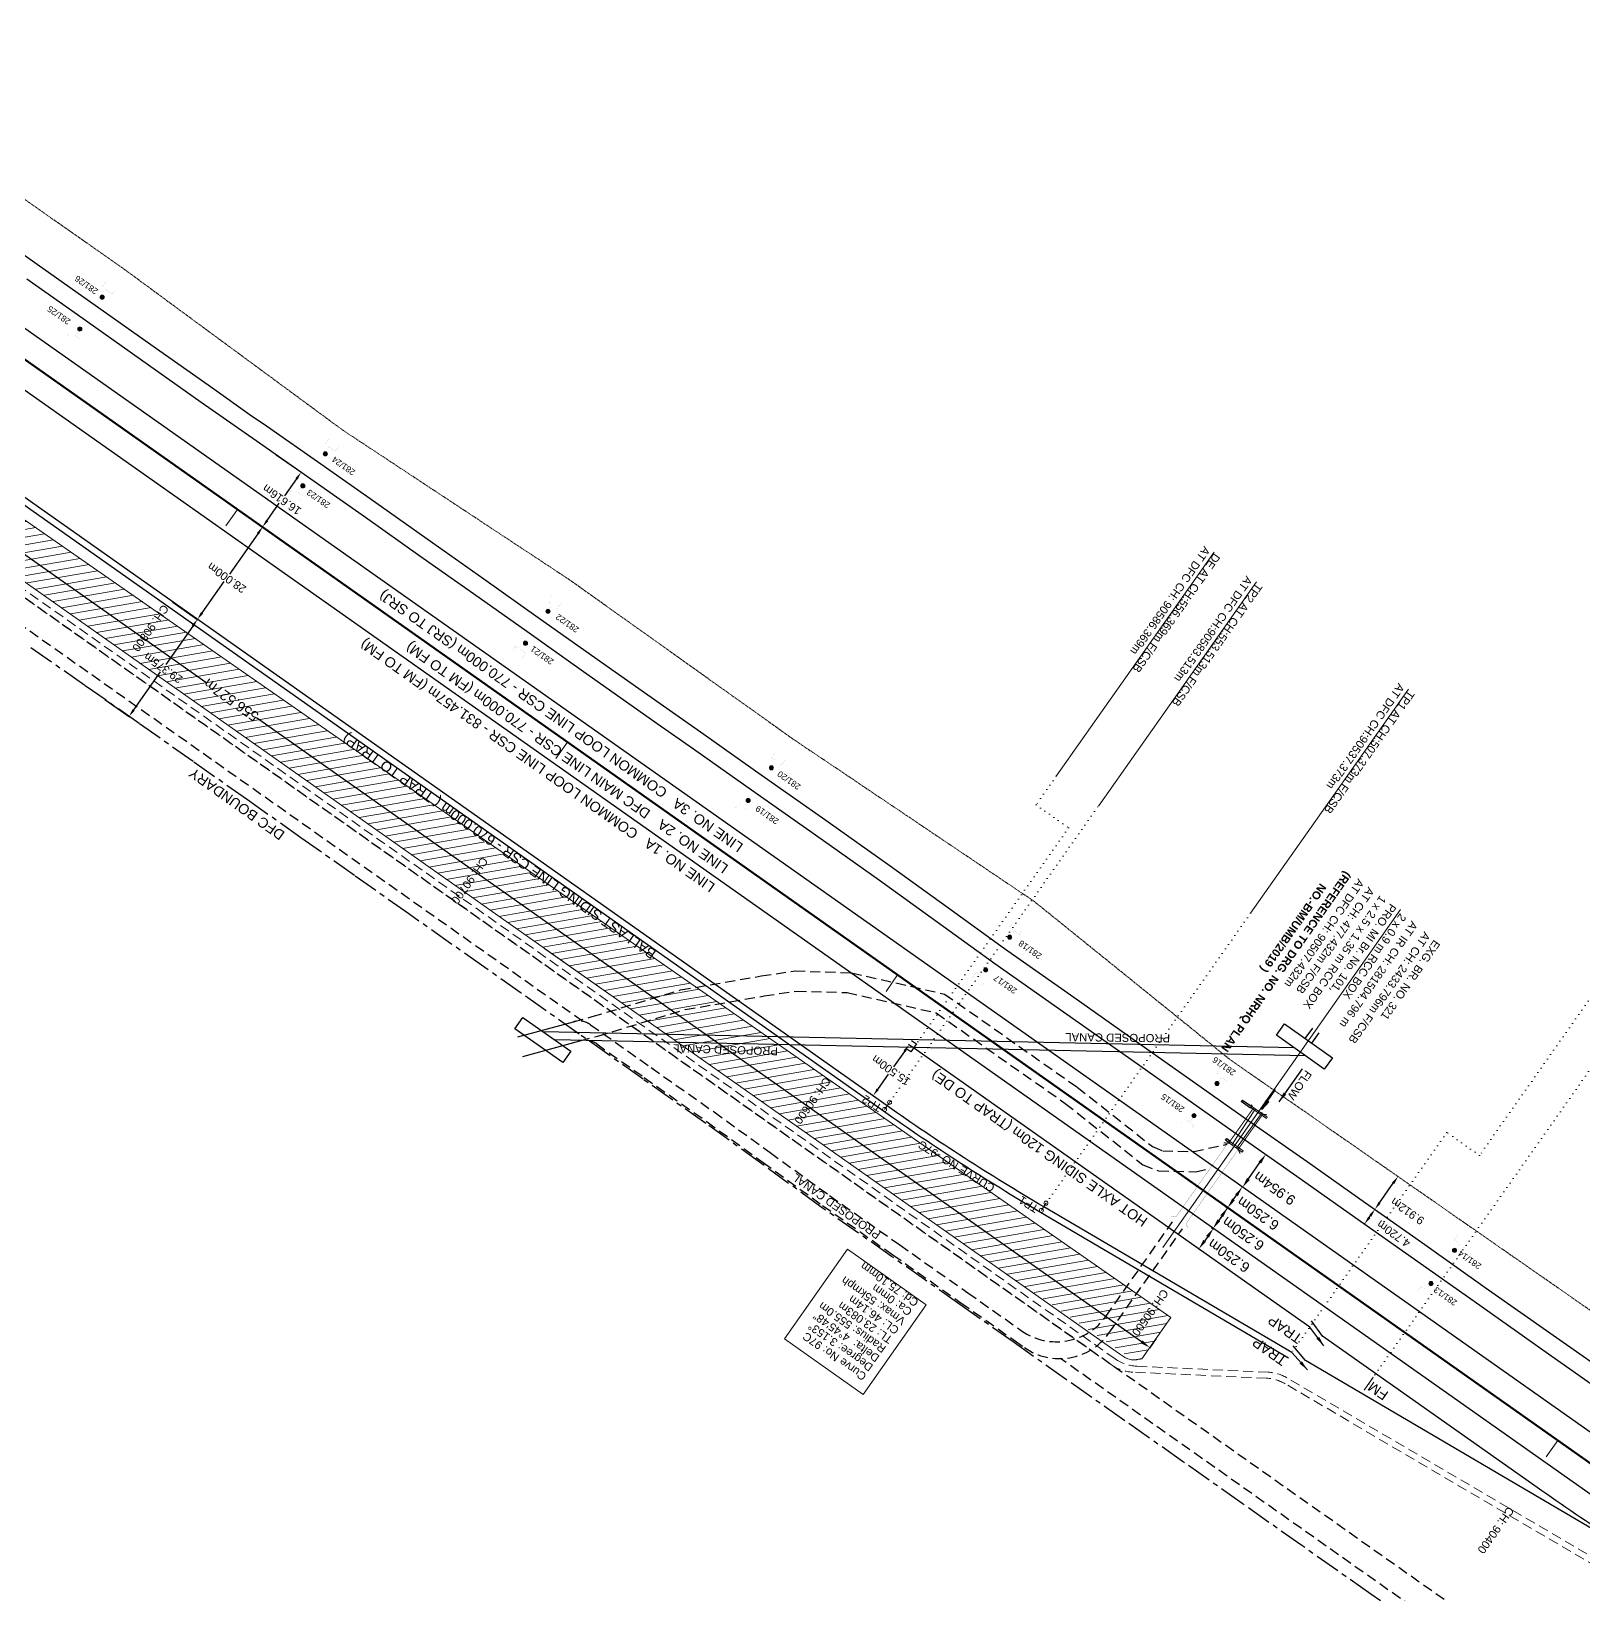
# Model space of a CAD drawing. Header units: metres. Extents: x 658484 to 662957, y 3366848 to 3369569.
# Drawn here: x 659441.3 to 659825.6, y 3368762.2 to 3369149.2 of the extents above; entities that cross this region are included whole.
import ezdxf
from ezdxf.enums import TextEntityAlignment as Align

# ---------------------------------------------------------------- set-up
doc = ezdxf.new("R2010")
doc.units = ezdxf.units.M
doc.header["$MEASUREMENT"] = 0
for name, pattern in [('CENTER', [2, 1.25, -0.25, 0.25, -0.25]), ('DASHED', [0.75, 0.5, -0.25]), ('DOT', [0.25, 0, -0.25])]:
    doc.linetypes.add(name, pattern=pattern)
doc.layers.get('Defpoints').update_dxf_attribs({"color": 5, "lineweight": 0})
for name, color, linetype in [('05 02 2020 (PRO)', 7, 'Continuous'), ('CANAL_BOTTOM', 5, 'Continuous'), ('CANAL_TOP', 5, 'Continuous'), ('details$0$05 02 2020 (PRO)', 7, 'Continuous'), ('details$0$05 02 2020 (PRO)CYAN', 7, 'Continuous'), ('DFCC Boundary', 6, 'CENTER'), ('PLATFORM', 7, 'Continuous'), ('RETAINING_WALL', 7, 'Continuous')]:
    doc.layers.add(name, color=color, linetype=linetype)
for name, color, linetype, lineweight in [('BRIDGE DETAILS PLAN', 7, 'Continuous', 0), ('Cardinal_Leader', 10, 'Continuous', 0), ('CULVERT_PARAPET', 7, 'Continuous', 13), ('EXG GRADES IN PLAN', 7, 'Continuous', 0), ('EXISTING BRIDGE DETAILS', 7, 'Continuous', 0), ('Existing IR Track', 7, 'Continuous', 0), ('Existing Railway Boundary', 36, 'CENTER', 0), ('NEW DFCC MAIN LINE - SHAMBHU - 05.03.2020$0$Proposed Alignment', 7, 'Continuous', 0), ("NEW SHAMBHU CROSSING STN. SRJ's", 10, 'Continuous', 0), ('OHE MAST', 7, 'Continuous', 0), ('OHE MAST TEXT', 7, 'Continuous', 0), ('Proposed Alignment', 7, 'Continuous', 0), ('Proposed Chainage', 10, 'Continuous', 0), ('Proposed Curve_Details', 10, 'Continuous', 0), ('PROPOSED DFCC TRACK', 1, 'Continuous', 0), ('Proposed TPTC Chainages', 10, 'Continuous', 0), ('SFL_SOFFIT_LVL', 7, 'Continuous', 13), ('TOPO_TEXT', 7, 'Continuous', 13)]:
    doc.layers.add(name, color=color, linetype=linetype, lineweight=lineweight)
doc.styles.add('ARIAL', font='arial.ttf')
doc.styles.add('details$0$PDF Arial', font='arial.ttf')
doc.styles.get("Standard").update_dxf_attribs({"font": 'arial.ttf'})
doc.styles.add('Style-Arial', font='arial.ttf')
doc.dimstyles.new('DIM', dxfattribs={"dimtxt": 2.5, "dimasz": 2.5, "dimexe": 0.18, "dimexo": 0.0625, "dimgap": 0.09, "dimtad": 0, "dimtih": 1, "dimtoh": 1, "dimdec": 3, "dimzin": 0, "dimdsep": 46, "dimtxsty": 'Standard', "dimcen": 0.09, "dimadec": 0, "dimazin": 0, "dimtfac": 1, "dimtdec": 3, "dimtofl": 0, "dimtmove": 0, "dimatfit": 3, "dimfxl": 1, "dimtolj": 1, "dimtzin": 0, "dimarcsym": 0})
doc.dimstyles.new('ISO-25', dxfattribs={"dimtxt": 2.5, "dimasz": 2.5, "dimexe": 1.25, "dimexo": 0.625, "dimtad": 1, "dimtxsty": 'Standard', "dimcen": 2.5, "dimadec": 0, "dimazin": 0, "dimtfac": 1, "dimtmove": 0, "dimatfit": 3, "dimfxl": 1, "dimarcsym": 0})
doc.dimstyles.get("Standard").update_dxf_attribs({"dimtxt": 2.5, "dimasz": 2.5, "dimexe": 0.18, "dimexo": 0.0625, "dimgap": 0.09, "dimtad": 0, "dimtih": 1, "dimtoh": 1, "dimdec": 3, "dimzin": 0, "dimdsep": 46, "dimtxsty": 'Standard', "dimcen": 0.09, "dimadec": 0, "dimazin": 0, "dimtfac": 1, "dimtdec": 3, "dimtofl": 0, "dimtmove": 0, "dimatfit": 3, "dimfxl": 1, "dimtolj": 1, "dimtzin": 0, "dimarcsym": 0})

# ---------------------------------------------------------------- blocks, each defined once
blk = doc.blocks.new('OHE MAST')
h = blk.add_hatch(color=256)
edge = h.paths.add_edge_path()
edge.add_arc((0, 0), 0.514, 0, 360)
at = {"const_width": 0.01, "flags": 128}
for points in [[(1.5, 3.5), (1.5, 2), (-1.5, 2), (-1.5, 3.5)], [(0, 2), (0, 0)]]:
    blk.add_lwpolyline(points, dxfattribs=at)
blk.add_circle((0, 0), 0.514)
blk = doc.blocks.new('*D79')
at = {"layer": 'Defpoints', "color": 0, "linetype": 'ByBlock', "ltscale": 0.5, "transparency": 16777216}
for p in [(659773.92, 3368857.55), (659774.08, 3368857.44), (659771.54, 3368853.83)]:
    blk.add_point(p, dxfattribs=at)
at = {"layer": 'Existing Railway Boundary', "color": 0, "linetype": 'ByBlock', "lineweight": -2, "ltscale": 0.5, "transparency": 16777216}
for p, q in [((659774.03, 3368857.48), (659773.78, 3368857.65)), ((659771.49, 3368853.87), (659771.24, 3368854.04)), ((659772.54, 3368855.57), (659772.77, 3368855.91))]:
    blk.add_line(p, q, dxfattribs=at)
at = {"layer": 'Existing Railway Boundary', "color": 0, "linetype": 'ByBlock', "ltscale": 0.5, "transparency": 16777216}
for points in [[(659772.5, 3368856.1), (659773.05, 3368855.72), (659773.92, 3368857.55)], [(659772.26, 3368855.77), (659772.81, 3368855.38), (659771.39, 3368853.94)]]:
    blk.add_solid(points, dxfattribs=at)
at = {"layer": 'Existing Railway Boundary', "color": 0, "linetype": 'ByBlock', "ltscale": 0.5, "transparency": 16777216, "insert": (659778.58, 3368851.5), "char_height": 2, "attachment_point": 5, "rotation": 145}
blk.add_mtext('\\A1;4.720m', dxfattribs=at)
blk = doc.blocks.new('*D80')
at = {"layer": 'Defpoints', "color": 0, "linetype": 'ByBlock', "ltscale": 0.5, "transparency": 16777216}
for p in [(659779.63, 3368865.65), (659779.78, 3368865.55), (659774.08, 3368857.44)]:
    blk.add_point(p, dxfattribs=at)
at = {"layer": 'Existing Railway Boundary', "color": 0, "linetype": 'ByBlock', "lineweight": -2, "ltscale": 0.5, "transparency": 16777216}
for p, q in [((659779.73, 3368865.58), (659779.48, 3368865.76)), ((659775.07, 3368859.18), (659778.48, 3368864.02)), ((659774.03, 3368857.48), (659773.78, 3368857.65))]:
    blk.add_line(p, q, dxfattribs=at)
at = {"layer": 'Existing Railway Boundary', "color": 0, "linetype": 'ByBlock', "ltscale": 0.5, "transparency": 16777216}
for points in [[(659778.2, 3368864.21), (659778.75, 3368863.83), (659779.63, 3368865.65)], [(659774.8, 3368859.37), (659775.35, 3368858.99), (659773.92, 3368857.55)]]:
    blk.add_solid(points, dxfattribs=at)
at = {"layer": 'Existing Railway Boundary', "color": 0, "linetype": 'ByBlock', "ltscale": 0.5, "transparency": 16777216, "insert": (659782.01, 3368857.09), "char_height": 2, "attachment_point": 5, "rotation": 145}
blk.add_mtext('\\A1;9.912m', dxfattribs=at)
blk = doc.blocks.new('*D94')
at = {"layer": 'Defpoints', "color": 0, "transparency": 16777216}
for p in [(659492.3, 3369030.83), (659498.52, 3369026.45), (659476.17, 3369007.94)]:
    blk.add_point(p, dxfattribs=at)
at = {"layer": 'DFCC Boundary', "color": 0, "linetype": 'Continuous', "lineweight": -2, "ltscale": 0.5, "transparency": 16777216}
for p, q in [((659492.35, 3369030.79), (659498.66, 3369026.34)), ((659497.36, 3369024.81), (659490.3, 3369014.79)), ((659483.54, 3369005.2), (659489.02, 3369012.97)), ((659476.22, 3369007.91), (659482.53, 3369003.46))]:
    blk.add_line(p, q, dxfattribs=at)
at = {"layer": 'DFCC Boundary', "color": 0, "transparency": 16777216}
for points in [[(659497.64, 3369024.62), (659497.09, 3369025), (659498.52, 3369026.45)], [(659483.26, 3369005.39), (659483.81, 3369005), (659482.38, 3369003.56)]]:
    blk.add_solid(points, dxfattribs=at)
at = {"layer": 'DFCC Boundary', "color": 0, "transparency": 16777216, "insert": (659489.66, 3369013.88), "char_height": 2, "attachment_point": 5, "rotation": 145}
blk.add_mtext('\\A1;28.000m', dxfattribs=at)
blk = doc.blocks.new('*D109')
at = {"color": 0, "lineweight": -2, "transparency": 16777216}
for p, q in [((659742.61, 3368865.08), (659745.47, 3368869.13)), ((659746.89, 3368871.19), (659747.05, 3368871.07)), ((659741.15, 3368863.05), (659741.32, 3368862.93))]:
    blk.add_line(p, q, dxfattribs=at)
at = {"color": 0, "transparency": 16777216}
for points in [[(659745.81, 3368868.89), (659745.13, 3368869.37), (659746.91, 3368871.17)], [(659742.27, 3368865.32), (659742.95, 3368864.84), (659741.17, 3368863.04)]]:
    blk.add_solid(points, dxfattribs=at)
at = {"layer": 'Defpoints', "color": 0, "transparency": 16777216}
for p in [(659746.84, 3368871.22), (659746.91, 3368871.17), (659741.1, 3368863.09)]:
    blk.add_point(p, dxfattribs=at)
at = {"color": 0, "transparency": 16777216, "insert": (659749.1, 3368862.75), "char_height": 2.5, "attachment_point": 5, "rotation": 144.8187}
blk.add_mtext('\\A1;9.954m', dxfattribs=at)
blk = doc.blocks.new('*D110')
at = {"color": 0, "lineweight": -2, "transparency": 16777216}
for p, q in [((659738.94, 3368860.02), (659739.66, 3368861.04)), ((659741.1, 3368863.09), (659740.95, 3368863.19)), ((659737.46, 3368858.02), (659737.37, 3368858.11))]:
    blk.add_line(p, q, dxfattribs=at)
at = {"color": 0, "transparency": 16777216}
for points in [[(659740, 3368860.8), (659739.32, 3368861.28), (659741.1, 3368863.09)], [(659738.6, 3368860.26), (659739.28, 3368859.78), (659737.5, 3368857.98)]]:
    blk.add_solid(points, dxfattribs=at)
at = {"layer": 'Defpoints', "color": 0, "transparency": 16777216}
for p in [(659741.1, 3368863.09), (659741.15, 3368863.05), (659737.5, 3368857.98)]:
    blk.add_point(p, dxfattribs=at)
at = {"color": 0, "transparency": 16777216, "insert": (659745.01, 3368856.53), "char_height": 2.5, "attachment_point": 5, "rotation": 144.8187}
blk.add_mtext('\\A1;6.250m', dxfattribs=at)
blk = doc.blocks.new('*D111')
at = {"color": 0, "lineweight": -2, "transparency": 16777216}
for p, q in [((659737.05, 3368858.18), (659737.6, 3368857.8)), ((659733.45, 3368853.07), (659733.99, 3368852.69)), ((659736.01, 3368855.86), (659735.29, 3368854.84))]:
    blk.add_line(p, q, dxfattribs=at)
at = {"color": 0, "transparency": 16777216}
for points in [[(659736.35, 3368855.62), (659735.67, 3368856.1), (659737.45, 3368857.9)], [(659734.95, 3368855.08), (659735.63, 3368854.6), (659733.85, 3368852.8)]]:
    blk.add_solid(points, dxfattribs=at)
at = {"layer": 'Defpoints', "color": 0, "transparency": 16777216}
for p in [(659737, 3368858.22), (659733.4, 3368853.11), (659733.85, 3368852.8)]:
    blk.add_point(p, dxfattribs=at)
at = {"color": 0, "transparency": 16777216, "insert": (659741.32, 3368851.51), "char_height": 2.5, "attachment_point": 5, "rotation": 144.8187}
blk.add_mtext('\\A1;6.250m', dxfattribs=at)
blk = doc.blocks.new('*D112')
at = {"color": 0, "lineweight": -2, "transparency": 16777216}
for p, q in [((659733.95, 3368852.83), (659734.1, 3368852.73)), ((659732.51, 3368850.79), (659731.79, 3368849.77)), ((659730.35, 3368847.73), (659730.5, 3368847.62))]:
    blk.add_line(p, q, dxfattribs=at)
at = {"color": 0, "transparency": 16777216}
for points in [[(659732.85, 3368850.55), (659732.17, 3368851.03), (659733.95, 3368852.83)], [(659731.45, 3368850.01), (659732.13, 3368849.53), (659730.35, 3368847.73)]]:
    blk.add_solid(points, dxfattribs=at)
at = {"layer": 'Defpoints', "color": 0, "transparency": 16777216}
for p in [(659733.9, 3368852.87), (659730.3, 3368847.76), (659730.35, 3368847.73)]:
    blk.add_point(p, dxfattribs=at)
at = {"color": 0, "transparency": 16777216, "insert": (659737.79, 3368846.08), "char_height": 2.5, "attachment_point": 5, "rotation": 144.8187}
blk.add_mtext('\\A1;6.250m', dxfattribs=at)
blk = doc.blocks.new('*D128')
at = {"layer": 'Defpoints', "color": 0, "transparency": 16777216}
for p in [(659501.87, 3369044.41), (659508.09, 3369040.03), (659492.3, 3369030.83)]:
    blk.add_point(p, dxfattribs=at)
at = {"layer": 'DFCC Boundary', "color": 0, "linetype": 'Continuous', "lineweight": -2, "ltscale": 0.5, "transparency": 16777216}
for p, q in [((659501.92, 3369044.37), (659508.24, 3369039.92)), ((659506.94, 3369038.39), (659503.94, 3369034.14)), ((659499.67, 3369028.08), (659502.66, 3369032.33)), ((659492.35, 3369030.79), (659498.66, 3369026.34))]:
    blk.add_line(p, q, dxfattribs=at)
at = {"layer": 'DFCC Boundary', "color": 0, "transparency": 16777216}
for points in [[(659507.21, 3369038.2), (659506.66, 3369038.58), (659508.09, 3369040.03)], [(659499.4, 3369028.27), (659499.94, 3369027.89), (659498.52, 3369026.45)]]:
    blk.add_solid(points, dxfattribs=at)
at = {"layer": 'DFCC Boundary', "color": 0, "transparency": 16777216, "insert": (659503.3, 3369033.24), "char_height": 2, "attachment_point": 5, "rotation": 144.8187}
blk.add_mtext('\\A1;16.616m', dxfattribs=at)
blk = doc.blocks.new('*D133')
at = {"layer": 'Defpoints', "color": 0, "transparency": 16777216}
for p in [(659476.24, 3369007.89), (659459.4, 3368983.82), (659465.46, 3368979.55)]:
    blk.add_point(p, dxfattribs=at)
at = {"layer": 'DFCC Boundary', "color": 0, "linetype": 'Continuous', "lineweight": -2, "ltscale": 0.5, "transparency": 16777216}
for p, q in [((659476.29, 3369007.85), (659482.53, 3369003.46)), ((659481.23, 3369001.93), (659474.56, 3368992.47)), ((659466.61, 3368981.19), (659473.28, 3368990.65)), ((659459.45, 3368983.79), (659465.61, 3368979.45))]:
    blk.add_line(p, q, dxfattribs=at)
at = {"layer": 'DFCC Boundary', "color": 0, "transparency": 16777216}
for points in [[(659481.5, 3369001.73), (659480.96, 3369002.12), (659482.38, 3369003.56)], [(659466.34, 3368981.38), (659466.88, 3368980.99), (659465.46, 3368979.55)]]:
    blk.add_solid(points, dxfattribs=at)
at = {"layer": 'DFCC Boundary', "color": 0, "transparency": 16777216, "insert": (659473.92, 3368991.56), "char_height": 2, "attachment_point": 5, "rotation": 144.8187}
blk.add_mtext('\\A1;29.375m', dxfattribs=at)
blk = doc.blocks.new('*D135')
at = {"layer": 'Defpoints', "color": 0, "linetype": 'Continuous', "ltscale": 0.5, "transparency": 16777216}
for p in [(659659.71, 3368897.52), (659649.68, 3368885.63), (659650.78, 3368884.86)]:
    blk.add_point(p, dxfattribs=at)
at = {"layer": 'DFCC Boundary', "color": 0, "linetype": 'Continuous', "lineweight": -2, "ltscale": 0.5, "transparency": 16777216}
for p, q in [((659657.46, 3368896.66), (659654.78, 3368892.87)), ((659659.66, 3368897.56), (659658.46, 3368898.4)), ((659650.83, 3368887.26), (659653.5, 3368891.05)), ((659650.72, 3368884.89), (659649.53, 3368885.73))]:
    blk.add_line(p, q, dxfattribs=at)
at = {"layer": 'DFCC Boundary', "color": 0, "linetype": 'Continuous', "ltscale": 0.5, "transparency": 16777216}
for points in [[(659657.73, 3368896.47), (659657.19, 3368896.85), (659658.61, 3368898.3)], [(659651.1, 3368887.07), (659650.56, 3368887.46), (659649.68, 3368885.63)]]:
    blk.add_solid(points, dxfattribs=at)
at = {"layer": 'DFCC Boundary', "color": 0, "linetype": 'Continuous', "ltscale": 0.5, "transparency": 16777216, "insert": (659654.14, 3368891.96), "char_height": 2, "attachment_point": 5, "rotation": 144.8187}
blk.add_mtext('\\A1;15.500m', dxfattribs=at)
blk = doc.blocks.new('*D189')
at = {"layer": 'Defpoints', "color": 0, "transparency": 16777216}
for p in [(659263.33, 3369143.99), (659263.33, 3369143.99), (659719.84, 3368825.66)]:
    blk.add_point(p, dxfattribs=at)
at = {"layer": 'Proposed Curve_Details', "color": 0, "lineweight": -2, "transparency": 16777216}
for p, q in [((659263.29, 3369143.94), (659263.23, 3369143.84)), ((659265.37, 3369142.55), (659484.49, 3368988.08)), ((659716.16, 3368824.78), (659497.04, 3368979.24)), ((659719.8, 3368825.61), (659718.09, 3368823.19))]:
    blk.add_line(p, q, dxfattribs=at)
at = {"layer": 'Proposed Curve_Details', "color": 0, "transparency": 16777216}
for points in [[(659265.13, 3369142.21), (659265.61, 3369142.89), (659263.33, 3369143.99)], [(659715.92, 3368824.44), (659716.4, 3368825.12), (659718.2, 3368823.34)]]:
    blk.add_solid(points, dxfattribs=at)
at = {"layer": 'Proposed Curve_Details', "color": 0, "transparency": 16777216, "insert": (659490.76, 3368983.66), "char_height": 2.5, "attachment_point": 5, "rotation": 144.8187}
blk.add_mtext('\\A1;556.527m', dxfattribs=at)

msp = doc.modelspace()

# ---------------------------------------------------------------- hatches: boundary and pattern name
at = {"layer": 'PLATFORM', "linetype": 'Continuous', "lineweight": 9}
h = msp.add_hatch(dxfattribs=at)
h.set_pattern_fill('ANSI31', scale=15, angle=180)
h.set_pattern_definition([(9.818733, (-2151.9442, 1464.2556), (-0.3197468843, 1.8475353664), [])])
h.paths.add_polyline_path([(659260.1066, 3369139.415), (659431.6975, 3369018.7526), (659470.8431, 3368990.7951), (659511.2154, 3368962.465), (659542.3562, 3368940.3858), (659598.148, 3368901.1807), (659632.7447, 3368876.7301), (659675.632, 3368846.4975), (659715.3715, 3368819.3297), (659723.4501, 3368830.7836), (659640.354, 3368888.5808), (659608.4199, 3368910.7913), (659551.299, 3368950.5194), (659517.2138, 3368974.0858), (659476.9148, 3369002.3948), (659437.4147, 3369029.7271), (659266.5547, 3369148.562)])

# ---------------------------------------------------------------- linework, layer by layer
at = {"color": 1, "linetype": 'DASHED', "ltscale": 5}
for p, q in [((659577.79, 3368904.0854), (659168.2923, 3369192.9851)), ((660868.0289, 3367993.8251), (659696.1224, 3368820.6022))]:
    msp.add_line(p, q, dxfattribs=at)
msp.add_lwpolyline([(660072.9716, 3368562.0823), (659171.7518, 3369197.8926)], dxfattribs=at)
for points in [[(659575.5144, 3368904.005, -0.22348853), (659579.7067, 3368903.2651), (659594.7601, 3368892.6443), (659610.3181, 3368881.667), (659624.1985, 3368871.6227), (659638.9036, 3368860.9816), (659656.3008, 3368848.757), (659673.1677, 3368836.905), (659686.3711, 3368827.5901), (659686.4655, 3368827.5235, 0.41421356), (659707.3693, 3368831.1331), (659723.8378, 3368854.4759)], [(659577.0593, 3368899.2434, -0.22349368), (659581.2517, 3368898.5035), (659593.0307, 3368890.193), (659608.5739, 3368879.2261), (659622.4398, 3368869.1923), (659637.1617, 3368858.539), (659654.576, 3368846.3024), (659671.4406, 3368834.452), (659684.6417, 3368825.1387), (659687.1874, 3368823.3427, 0.41421356), (659708.0913, 3368826.9523), (659726.2891, 3368852.7465)]]:
    msp.add_lwpolyline(points, format="xyb", dxfattribs=at)
at = {"layer": '05 02 2020 (PRO)', "color": 1, "const_width": 0.3}
msp.add_lwpolyline([(659771.2556, 3368812.7789), (659773.557, 3368816.0436)], dxfattribs=at)
at = {"layer": 'BRIDGE DETAILS PLAN', "color": 7, "linetype": 'Continuous', "lineweight": 0, "flags": 128}
msp.add_lwpolyline([(659780.3103, 3368931.7514), (659740.7354, 3368875.5161)], dxfattribs=at)
at = {"layer": 'BRIDGE DETAILS PLAN', "color": 1, "linetype": 'Continuous', "lineweight": 0, "flags": 128}
msp.add_lwpolyline([(659740.7354, 3368875.5161), (659721.463, 3368848.1302)], dxfattribs=at)
at = {"layer": 'CANAL_BOTTOM', "linetype": 'Continuous'}
for points in [[(659561.6958, 3368900.2539), (659575.5144, 3368904.005)], [(659563.0057, 3368895.4285), (659577.0593, 3368899.2434)]]:
    msp.add_lwpolyline(points, dxfattribs=at)
at = {"layer": 'CANAL_TOP', "color": 3, "linetype": 'DASHED', "ltscale": 5}
for points in [[(659575.5144, 3368904.005), (659580.136, 3368905.2595), (659601.9987, 3368911.8726), (659621.9424, 3368915.3278), (659630.3621, 3368916.6053), (659644.3503, 3368916.106), (659667.398, 3368910.8532), (659700.2463, 3368887.8037), (659718.8696, 3368873.1096), (659721.431, 3368872.0398), (659729.0966, 3368871.8677), (659737.3419, 3368873.6891)], [(659577.0593, 3368899.2434), (659581.5151, 3368900.4529), (659603.1536, 3368906.9982), (659622.7443, 3368910.3922), (659630.6674, 3368911.5944), (659643.2392, 3368911.231), (659665.3297, 3368906.1964), (659697.2594, 3368883.7915), (659716.4881, 3368868.6197), (659720.3751, 3368867.0622), (659729.5868, 3368866.8555), (659733.0824, 3368867.6276)]]:
    msp.add_lwpolyline(points, dxfattribs=at)
at = {"layer": 'Cardinal_Leader', "linetype": 'Continuous', "lineweight": 13}
for p, q in [((659652.5453, 3368882.3104), (659653.7613, 3368884.0483)), ((659691.3619, 3368857.2945), (659692.4908, 3368859.0903))]:
    msp.add_line(p, q, dxfattribs=at)
for centre in [(659653.7613, 3368884.0483), (659652.5453, 3368882.3104), (659691.3619, 3368857.2945), (659692.4908, 3368859.0903)]:
    msp.add_circle(centre, 0.5, dxfattribs=at)
at = {"layer": 'CULVERT_PARAPET', "linetype": 'Continuous'}
for points in [[(659743.306, 3368882.651, 270.37), (659747.085, 3368880.043, 270.359), (659747.281, 3368880.403, 270.38), (659743.502, 3368883.011, 270.38)], [(659737.906, 3368873.954, 270.378), (659741.049, 3368871.719, 270.34), (659741.309, 3368872.037, 270.379), (659738.1658, 3368874.2721, 270.379)]]:
    msp.add_polyline3d(points, close=True, dxfattribs=at)
at = {"layer": 'details$0$05 02 2020 (PRO)CYAN', "color": 190}
msp.add_lwpolyline([(659747.6919, 3368884.1472), (659745.9291, 3368882.3064), (659747.0312, 3368884.6129)], close=True, dxfattribs=at)
msp.add_lwpolyline([(659747.381, 3368884.3663), (659749.3146, 3368887.1921)], dxfattribs=at)
at = {"layer": 'details$0$05 02 2020 (PRO)CYAN', "color": 5}
msp.add_solid([(659747.6919, 3368884.1472), (659745.9291, 3368882.3064), (659747.0312, 3368884.6129)], dxfattribs=at)
at = {"layer": 'DFCC Boundary', "lineweight": 25, "ltscale": 5}
msp.add_lwpolyline([(659775.2891, 3368760.6449), (659772.9194, 3368762.3136), (659755.8766, 3368774.3145), (659741.0752, 3368784.7603), (659726.3396, 3368795.1596), (659712.011, 3368805.2432), (659697.6029, 3368815.3827), (659684.3535, 3368824.7302), (659671.1528, 3368834.0432), (659654.2885, 3368845.8933), (659636.8714, 3368858.1319), (659622.1467, 3368868.7872), (659608.2832, 3368878.8192), (659592.7424, 3368889.7844), (659576.9096, 3368900.9551), (659562.5868, 3368911.0537), (659553.5917, 3368917.3959), (659534.7433, 3368930.6917), (659521.2685, 3368940.2021), (659508.0292, 3368949.5538), (659494.8098, 3368958.8914), (659481.3273, 3368968.4018), (659467.9498, 3368977.8382), (659454.4923, 3368987.2582), (659440.7837, 3368996.854)], dxfattribs=at)
at = {"layer": 'Existing IR Track', "lineweight": 25, "flags": 128}
for points in [[(659428.6757, 3369101.4554), (659442.7325, 3369091.509), (659455.6451, 3369082.3722), (659470.8298, 3369071.6819), (659486.4321, 3369060.6992), (659495.4737, 3369054.2512), (659499.4613, 3369051.4727), (659512.9504, 3369042.0738), (659526.5342, 3369032.4955), (659540.6652, 3369022.5314), (659553.271, 3369013.6158), (659566.7682, 3369004.0697), (659579.9589, 3368994.7637), (659593.8967, 3368984.9307), (659607.7813, 3368975.1557), (659621.9991, 3368965.1459), (659637.9544, 3368953.8737), (659653.9335, 3368942.5847), (659668.0816, 3368932.3609), (659682.2237, 3368922.1412), (659699.3674, 3368910.0426), (659716.0838, 3368898.2468), (659729.5383, 3368888.7829), (659742.7417, 3368879.4958), (659757.1391, 3368869.3654), (659771.6493, 3368859.1554), (659786.2764, 3368848.8193), (659801.234, 3368838.2496), (659818.0721, 3368826.4326), (659834.839, 3368814.6655)], [(659440.1713, 3369087.8696), (659452.705, 3369079.0443), (659468.2674, 3369068.0463), (659483.3572, 3369057.3811), (659496.9279, 3369047.8818), (659510.4949, 3369038.3851), (659523.982, 3369028.8715), (659537.4644, 3369019.3611), (659550.7229, 3369009.9959), (659563.9622, 3369000.6442), (659577.4143, 3368991.1498), (659596.2471, 3368977.865), (659605.2286, 3368971.5324), (659619.5513, 3368961.4339), (659635.4032, 3368950.2498), (659651.3067, 3368939.0287), (659665.5285, 3368928.7373), (659679.8369, 3368918.3833), (659696.8335, 3368906.4402), (659713.7547, 3368894.5501), (659727.0124, 3368885.1968), (659740.2264, 3368875.8743), (659754.5988, 3368865.7599), (659768.9678, 3368855.648), (659783.7436, 3368845.2202), (659798.5133, 3368834.7968), (659815.5244, 3368822.8182), (659832.5531, 3368810.8273)]]:
    msp.add_lwpolyline(points, dxfattribs=at)
at = {"layer": 'Existing Railway Boundary', "ltscale": 0.5, "flags": 128}
msp.add_lwpolyline([(661261.7891, 3367825.266), (661056.265, 3367974.075), (660993.301, 3368017.793), (660936.05, 3368056.271), (660878.069, 3368096.898), (660619.115, 3368276.641), (660585.57, 3368300.327), (660527.021, 3368341.267), (660475.796, 3368378.834), (660472.525, 3368381.207), (660354.292, 3368462.605), (660294.488, 3368503.833), (660263.456, 3368528.086), (660239.049, 3368541.658), (660181.559, 3368585.221), (660122.552, 3368626.428), (660067.615, 3368665.39), (660038.774, 3368685.67), (660013.248, 3368703.186), (659738.162, 3368894.558), (659689.517, 3368933.836), (659629.745, 3368974.06), (659574.708, 3369013.277), (659518.309, 3369050.492), (659464.579, 3369090.051), (659349.668, 3369170.723), (659290.065, 3369211.752), (659242.569, 3369244.656), (659188.19, 3369284.473), (659129.796, 3369327.676), (659081.69, 3369359.821), (659031.063, 3369397.024), (658979.264, 3369433.353), (658865.974, 3369516.982), (658857.3876, 3369522.8689)], dxfattribs=at)
at = {"layer": 'NEW DFCC MAIN LINE - SHAMBHU - 05.03.2020$0$Proposed Alignment', "color": 1, "lineweight": 30, "const_width": 0.5, "flags": 128}
msp.add_lwpolyline([(660766.6993, 3368132.4621), (658836.4331, 3369493.1703)], dxfattribs=at)
at = {"layer": "NEW SHAMBHU CROSSING STN. SRJ's", "color": 1, "linetype": 'Continuous', "lineweight": 13, "flags": 128}
msp.add_lwpolyline([(659734.1427, 3369020.248), (659695.0302, 3368964.7639)], dxfattribs=at)
at = {"layer": "NEW SHAMBHU CROSSING STN. SRJ's", "linetype": 'Continuous', "lineweight": 13, "flags": 128}
for points in [[(659744.5875, 3369012.8851), (659705.4749, 3368957.401)], [(659782.2558, 3368986.3315), (659743.1433, 3368930.8474)]]:
    msp.add_lwpolyline(points, dxfattribs=at)
at = {"layer": "NEW SHAMBHU CROSSING STN. SRJ's", "linetype": 'DOT', "lineweight": 13, "ltscale": 5}
for points in [[(659695.0302, 3368964.7639), (659690.0352, 3368957.6782), (659698.1024, 3368951.9914), (659659.7065, 3368897.5241)], [(659833.7569, 3368919.0234), (659799.8323, 3368870.8987), (659791.7652, 3368876.5855), (659753.3693, 3368822.1181)]]:
    msp.add_lwpolyline(points, dxfattribs=at)
at = {"layer": "NEW SHAMBHU CROSSING STN. SRJ's", "color": 1, "linetype": 'DOT', "lineweight": 13, "ltscale": 5, "flags": 128}
for points in [[(659653.1533, 3368883.1793), (659705.4749, 3368957.401)], [(659743.1433, 3368930.8474), (659691.9264, 3368858.1924)]]:
    msp.add_lwpolyline(points, dxfattribs=at)
at = {"layer": "NEW SHAMBHU CROSSING STN. SRJ's", "linetype": 'DOT', "lineweight": 13, "ltscale": 5, "flags": 128}
msp.add_lwpolyline([(659772.4063, 3368814.4113), (659841.9335, 3368913.0407)], dxfattribs=at)
at = {"layer": 'Proposed Alignment', "color": 1, "lineweight": -3}
for p, q in [((659753.9232, 3368897.5619), (659568.0266, 3368901.5421)), ((659756.7909, 3368895.5403), (659570.8944, 3368899.5206)), ((659756.7017, 3368899.8228), (659758.5328, 3368902.4203)), ((659758.3035, 3368898.6937), (659760.1345, 3368901.2912))]:
    msp.add_line(p, q, dxfattribs=at)
at = {"layer": 'Proposed Alignment', "color": 1, "lineweight": -3, "flags": 128}
for points in [[(660029.0506, 3368644.8081), (658965.329, 3369394.6605)], [(659659.209, 3368899.3763), (659660.4136, 3368898.5271), (659658.9995, 3368896.521), (659657.7949, 3368897.3702)], [(659745.8617, 3368836.7905), (659659.7065, 3368897.5241)], [(659757.7984, 3368828.3759), (659745.8617, 3368836.7905)], [(659760.9763, 3368826.1357), (659758.2641, 3368829.9819)], [(659756.7222, 3368820.1496), (659753.7, 3368823.7573)]]:
    msp.add_lwpolyline(points, dxfattribs=at)
at = {"layer": 'Proposed Alignment', "color": 1, "lineweight": -3}
msp.add_lwpolyline([(660036.2635, 3368655.0172), (659128.1015, 3369295.2104)], dxfattribs=at)
at = {"layer": 'Proposed Alignment', "color": 1, "lineweight": -3, "flags": 128}
for points in [[(659752.5593, 3368820.7384), (659691.1163, 3368856.8126, -0.02078689), (659652.2316, 3368881.8717), (659372.5074, 3369079.0585)], [(659753.3693, 3368822.1181), (659691.9264, 3368858.1924, -0.02078689), (659653.1534, 3368883.1795), (659373.4292, 3369080.3663)], [(659852.8913, 3368763.687, -0.02078689), (659814.1184, 3368788.6741), (659760.9763, 3368826.1357)], [(659916.7604, 3368723.9652, 0.02078913), (659877.9834, 3368748.955), (659756.7222, 3368820.1496)]]:
    msp.add_lwpolyline(points, format="xyb", dxfattribs=at)
at = {"layer": 'Proposed Alignment', "color": 1, "lineweight": -3}
for points in [[(659572.889, 3368893.8949), (659561.0196, 3368902.2621), (659563.0066, 3368905.0809), (659574.8761, 3368896.7138)], [(659761.4131, 3368892.282), (659749.5436, 3368900.6492), (659751.5307, 3368903.468), (659763.4001, 3368895.1009)]]:
    msp.add_lwpolyline(points, close=True, dxfattribs=at)
at = {"layer": 'Proposed Chainage', "lineweight": 0, "flags": 128}
for points in [[(659489.4196, 3369026.7411), (659492.3005, 3369030.8278)], [(659571.153, 3368969.1246), (659574.0338, 3368973.2113)], [(659652.8863, 3368911.5081), (659655.7671, 3368915.5947)], [(659734.6196, 3368853.8916), (659737.5005, 3368857.9782)], [(659816.353, 3368796.275), (659819.2338, 3368800.3617)]]:
    msp.add_lwpolyline(points, dxfattribs=at)
at = {"layer": 'Proposed Curve_Details', "color": 0}
for p, q in [((659266.5547, 3369148.562), (659723.4501, 3368830.7867)), ((659710.7187, 3368821.7638), (659260.1044, 3369139.4166)), ((659585.1101, 3368910.2956), (659568.4536, 3368922.0373)), ((659716.2211, 3368820.5319), (659723.4501, 3368830.7867))]:
    msp.add_line(p, q, dxfattribs=at)
at = {"layer": 'Proposed Curve_Details', "color": 1}
msp.add_lwpolyline([(659647.2095, 3368811.758), (659627.7223, 3368825.4951), (659643.3731, 3368847.6969), (659662.8603, 3368833.9598)], close=True, dxfattribs=at)
at = {"layer": 'Proposed Curve_Details', "color": 0}
msp.add_spline([(659716.2211, 3368820.5319), (659714.9603, 3368820.3501), (659714.0277, 3368820.2938), (659712.7536, 3368820.5972), (659710.7187, 3368821.7638)], degree=3, dxfattribs=at)
at = {"layer": 'PROPOSED DFCC TRACK', "color": 5, "linetype": 'DASHED', "lineweight": 13, "ltscale": 5}
for points in [[(659913.3034, 3368719.0612, 0.02078913), (659874.9455, 3368743.7809), (659752.1459, 3368815.8788, 0.12192131), (659747.5387, 3368817.2448), (659714.9523, 3368818.7319, -0.14307079), (659709.6465, 3368820.5482), (659203.2274, 3369177.5397, -0.22537328), (659199.0136, 3369185.0127), (659197.5935, 3369205.2409, 0.20363242), (659194.0385, 3369212.2072), (659106.7501, 3369285.3071, 0.02078913), (659070.5773, 3369313.1265, -0.02078913)], [(659912.4392, 3368717.8352, 0.02078913), (659874.1861, 3368742.4874), (659751.7066, 3368814.3973, 0.12192131), (659747.0994, 3368815.7633), (659713.9843, 3368817.2745, -0.14307079), (659708.6786, 3368819.0908), (659218.1787, 3369165.1385)]]:
    msp.add_lwpolyline(points, format="xyb", dxfattribs=at)
at = {"layer": 'PROPOSED DFCC TRACK', "color": 7, "linetype": 'Continuous', "const_width": 0.25, "flags": 128}
for points, elevation in [([(659736.4701, 3368874.0215), (659737.7025, 3368873.9243), (659743.8374, 3368882.5909), (659743.3174, 3368883.506)], 541.038), ([(659740.5897, 3368871.3152), (659740.084, 3368872.4433), (659746.1848, 3368881.134), (659747.2214, 3368880.9517)], -268.6299)]:
    msp.add_lwpolyline(points, dxfattribs=dict(at, elevation=elevation))
at = {"layer": 'PROPOSED DFCC TRACK', "linetype": 'Continuous', "const_width": 0.05, "flags": 128}
for points in [[(659737.6515, 3368874.1297), (659724.68, 3368855.6707), (659723.5674, 3368855.8721)], [(659740.1002, 3368872.3965), (659727.1287, 3368853.9375), (659727.6919, 3368852.957)]]:
    msp.add_lwpolyline(points, dxfattribs=at)
at = {"layer": 'RETAINING_WALL', "linetype": 'Continuous'}
for points in [[(659743.4722, 3368882.9913, 270.311), (659743.1742, 3368882.6263, 270.309), (659740.8532, 3368884.2253, 270.303), (659741.1512, 3368884.5903, 270.303)], [(659738.0073, 3368874.551, 270.519), (659737.6913, 3368874.095, 270.519), (659736.9353, 3368874.656, 270.521), (659737.2513, 3368875.112, 270.521)]]:
    msp.add_polyline3d(points, close=True, dxfattribs=at)
at = {"layer": 'SFL_SOFFIT_LVL', "linetype": 'Continuous'}
for points in [[(659738.5123, 3368873.554, 268.675), (659744.3764, 3368882.424, 268.696)], [(659746.0634, 3368881.515, 268.742), (659739.6573, 3368872.725, 268.63)]]:
    msp.add_polyline3d(points, dxfattribs=at)

# ---------------------------------------------------------------- block references
at = {"layer": 'OHE MAST', "color": 2}
for p, rotation in [((659458.802, 3369083.356), 323.390831856612), ((659453.279, 3369075.496), 143.390831856612), ((659514.067, 3369044.56), 323.390831856612), ((659508.483, 3369036.644), 143.390831856612), ((659569.178, 3369005.578), 323.390831856612), ((659563.617, 3368997.692), 143.390831856612), ((659624.514, 3368966.852), 323.390831856612), ((659618.754, 3368958.764), 143.390831856612), ((659683.517, 3368924.932), 323.390831856612), ((659677.577, 3368916.839), 143.390831856612), ((659734.855, 3368888.722), 323.390831856612), ((659729.164, 3368880.77), 143.390831856612), ((659793.665, 3368847.407), 323.390831856612), ((659787.843, 3368839.198), 143.390831856612)]:
    msp.add_blockref('OHE MAST', p, dxfattribs=dict(at, rotation=rotation))

# ---------------------------------------------------------------- texts
at = {"layer": 'BRIDGE DETAILS PLAN', "color": 1, "style": 'ARIAL'}
for s, p in [('AT DFC CH: 90507.432m', (659769.7731, 3368939.5741)), ('AT CH: 477.432m F/CSB', (659772.2952, 3368937.5325)), ('1 x 2.5 x 1.35 m RCC BOX', (659775.2495, 3368935.4154)), ('PRO. MI Br. No. 101,', (659777.7529, 3368933.4589))]:
    msp.add_text(s, height=2, rotation=235, dxfattribs=at).set_placement(p)
at = {"layer": 'BRIDGE DETAILS PLAN', "style": 'ARIAL'}
for s, p in [('2 x 0.9 m RCC BOX', (659780.2097, 3368931.0091)), ('AT IR CH: 281504.796 m', (659783.0416, 3368929.1225)), ('AT CH: 2433.796m F/CSB', (659786.162, 3368926.4618)), ('EXG. BR. NO. 321', (659788.6027, 3368924.4267))]:
    msp.add_text(s, height=2, rotation=235, dxfattribs=at).set_placement(p)
at = {"layer": 'BRIDGE DETAILS PLAN', "color": 1, "insert": (659769.3779, 3368941.9071), "char_height": 2, "width": 56.875674, "attachment_point": 1, "rotation": 235, "style": 'ARIAL'}
msp.add_mtext('\\pxi-3,l4,t4;{\\fArial|b1|i0|c0|p34;(REFERENCE TO DRG. NO. NRHQ PLAN NO.-BM/UMB/2019 ) }', dxfattribs=at)
at = {"layer": 'details$0$05 02 2020 (PRO)', "color": 1, "style": 'details$0$PDF Arial'}
for s, height, p in [('COMMON LOOP LINE CSR - 770.000m (SRJ TO SRJ)', 2.507068, (659598.9679, 3368961.279)), ('COMMON LOOP LINE CSR - 831.457m (FM TO FM)', 2.507068, (659591.7659, 3368951.0623)), ('DFC MAIN LINE CSR - 770.000m (FM TO FM)', 2.507068, (659594.7847, 3368956.1426)), ('BALLAST SIDING LINE CSR - 670.000m ( TRAP TO TRAP)', 2.507068, (659596.221, 3368921.412)), ('LINE NO. 3A ', 2.507068, (659617.7362, 3368947.8248)), ('LINE NO. 2A', 2.507068, (659614.0476, 3368942.5922)), ('LINE NO. 1A ', 2.507068, (659610.7688, 3368937.9409)), ('TRAP', 2.50707, (659756.2269, 3368826.1852)), ('TRAP', 2.50707, (659752.3789, 3368820.7131)), ('FM', 2.50707, (659777.4985, 3368812.1681))]:
    msp.add_text(s, height=height, rotation=144.82122, dxfattribs=at).set_placement(p)
at = {"layer": 'details$0$05 02 2020 (PRO)CYAN', "color": 1, "style": 'details$0$PDF Arial'}
msp.add_text('HOT AXLE SIDING 120m (TRAP TO DE)', height=2.507052, rotation=144.82122, dxfattribs=at).set_placement((659717.8723, 3368855.1324))
at = {"layer": 'DFCC Boundary', "linetype": 'Continuous', "ltscale": 5}
msp.add_text('DFC BOUNDARY', height=2.5, rotation=144.612954, dxfattribs=at).set_placement((659504.2443, 3368950.8211))
at = {"layer": 'EXG GRADES IN PLAN', "color": 1}
msp.add_text('CURVE NO -97C', height=2, rotation=148.522935, dxfattribs=at).set_placement((659680.0409, 3368863.4348))
at = {"layer": 'EXISTING BRIDGE DETAILS', "color": 1}
for rotation, p in [(179.303903, (659723.2403, 3368900.8902)), (178.328043, (659626.1444, 3368897.6835))]:
    msp.add_text('PROPOSED CANAL', height=2, rotation=rotation, dxfattribs=at).set_placement(p)
at = {"layer": 'EXISTING BRIDGE DETAILS'}
msp.add_text('FLOW', height=2, rotation=234.709864, dxfattribs=at).set_placement((659756.8218, 3368892.1927))
at = {"layer": "NEW SHAMBHU CROSSING STN. SRJ's", "color": 1, "linetype": 'Continuous', "lineweight": 13, "insert": (659733.7054, 3369020.4445), "char_height": 2, "width": 66.273295, "attachment_point": 4, "rotation": 234.818733, "line_spacing_factor": 0.648, "style": 'ARIAL'}
msp.add_mtext('\\pxsm0.9;{\\C256;DE AT CH:556.369m F/CSB \\P\\psm1;AT DFC CH: 90586.369m }', dxfattribs=at)
at = {"layer": "NEW SHAMBHU CROSSING STN. SRJ's", "color": 6, "linetype": 'Continuous', "lineweight": 13, "char_height": 2, "width": 66.273295, "attachment_point": 4, "rotation": 234.818733, "line_spacing_factor": 0.648, "style": 'ARIAL'}
for s, insert in [('\\pxsm0.9;{\\C256;TP2 AT CH:553.513m F/CSB \\P\\psm1;AT DFC CH:90583.513m }', (659744.1501, 3369013.0816)), ('\\pxsm0.9;{\\C256;TP1 AT CH:507.373m F/CSB \\P\\psm1;AT DFC CH:90537.373m \\P}', (659781.8185, 3368986.528))]:
    msp.add_mtext(s, dxfattribs=dict(at, insert=insert))
at = {"layer": 'OHE MAST TEXT', "style": 'ARIAL'}
for s, p in [('281/26', (659454.8836, 3369086.3849)), ('281/25', (659448.1028, 3369078.881)), ('281/24', (659518.5785, 3369041.582)), ('281/23', (659512.3484, 3369033.4295)), ('281/22', (659573.9696, 3369002.6165)), ('281/21', (659567.7111, 3368994.7067)), ('281/20', (659628.8553, 3368963.7436)), ('281/19', (659623.455, 3368955.1825)), ('281/18', (659688.5683, 3368921.8239)), ('281/17', (659682.407, 3368913.2367)), ('281/16', (659736.5811, 3368892.9772)), ('281/15', (659723.8481, 3368883.8756)), ('281/14', (659797.3861, 3368845.0761)), ('281/13', (659791.3982, 3368836.0252))]:
    msp.add_text(s, height=1.5, rotation=145, dxfattribs=at).set_placement(p, align=Align.MIDDLE_CENTER)
at = {"layer": 'Proposed Chainage', "lineweight": 0, "char_height": 2, "attachment_point": 4, "rotation": 234.818733, "line_spacing_factor": 0.6, "style": 'Style-Arial'}
for s, insert in [('CH: 90800', (659474.6257, 3369006.8949)), ('CH: 90700', (659553.6576, 3368944.3844)), ('CH: 90600', (659638.55, 3368889.9265)), ('CH: 90500', (659722.1544, 3368837.4511)), ('CH: 90400', (659807.7105, 3368783.5984))]:
    msp.add_mtext(s, dxfattribs=dict(at, insert=insert))
at = {"layer": 'Proposed Curve_Details', "insert": (659661.1895, 3368834.9784), "char_height": 2, "width": 23.357389, "attachment_point": 7, "rotation": 144.818733, "line_spacing_factor": 0.84, "style": 'Style-Arial'}
msp.add_mtext('Curve No: 97C\\PDegree: 3.153%%D\\PDelta:  4%%D45\'48"\\PRadius: 555.0m\\PTL: 23.083m\\PCL: 46.14m\\PVmax: 55kmph\\PCa: 0mm\\PCd: 75.10mm', dxfattribs=at)
at = {"layer": 'Proposed TPTC Chainages', "linetype": 'Continuous', "lineweight": 0, "char_height": 2, "width": 4.996808, "attachment_point": 4, "rotation": 147.770395, "line_spacing_factor": 0.6, "style": 'ARIAL'}
for s, insert in [('\\pxsm1;TP2', (659651.5677, 3368882.4001)), ('\\pxsm1;TP1', (659690.3407, 3368857.413))]:
    msp.add_mtext(s, dxfattribs=dict(at, insert=insert))
at = {"layer": 'TOPO_TEXT', "color": 10, "style": 'ARIAL'}
msp.add_text('PROPOSED CANAL', height=2, rotation=144.78998, dxfattribs=at).set_placement((659651.7338, 3368851.6841))

# ---------------------------------------------------------------- dimensions: what is measured, and where the dimension line sits
at = {"color": 1}
for base, p1, p2, picture, middle in [((659746.9077, 3368871.1723), (659741.1015, 3368863.0866), (659746.8367, 3368871.2224), '*D109', (659749.0975, 3368862.7451)), ((659741.1015, 3368863.0866), (659737.5005, 3368857.9782), (659741.1526, 3368863.0506), '*D110', (659745.013, 3368856.5349)), ((659733.8469, 3368852.7954), (659737.0007, 3368858.2189), (659733.3997, 3368853.1106), '*D111', (659741.3249, 3368851.5112)), ((659730.3495, 3368847.7256), (659733.8994, 3368852.8699), (659730.2984, 3368847.7616), '*D112', (659737.7927, 3368846.0844))]:
    dim = msp.add_linear_dim(base=base, p1=p1, p2=p2, angle=234.818733, dimstyle='Standard', override={"dimpost": 'm', "dimaunit": 1, "dimadec": 4, "dimtmove": 2}, dxfattribs=at)
    dim.commit()
    dim.dimension.update_dxf_attribs({"geometry": picture, "text_midpoint": middle, "dimtype": 160})
at = {"layer": 'DFCC Boundary', "color": 0, "linetype": 'Continuous', "ltscale": 0.5}
dim = msp.add_linear_dim(base=(659508.0889, 3369040.0269), p1=(659492.3005, 3369030.8278), p2=(659501.8738, 3369044.4082), angle=234.818733, dimstyle='DIM', override={"dimtxt": 2, "dimasz": 2, "dimpost": 'm', "dimtxsty": 'Standard'}, dxfattribs=at)
dim.commit()
dim.dimension.update_dxf_attribs({"geometry": '*D128', "text_midpoint": (659503.3023, 3369033.2367)})
at = {"layer": 'DFCC Boundary', "color": 1, "linetype": 'Continuous', "ltscale": 0.5}
dim = msp.add_linear_dim(base=(659498.5156, 3369026.4465), p1=(659476.1678, 3369007.9424), p2=(659492.3005, 3369030.8278), angle=54.818733, dimstyle='DIM', override={"dimtxt": 2, "dimasz": 2, "dimpost": 'm'}, dxfattribs=at)
dim.commit()
dim.dimension.update_dxf_attribs({"geometry": '*D94', "text_midpoint": (659489.6581, 3369013.8814), "dimtype": 161, "text_rotation": 145})
at = {"layer": 'DFCC Boundary', "linetype": 'Continuous', "ltscale": 0.5}
dim = msp.add_linear_dim(base=(659465.4583, 3368979.5522), p1=(659476.2437, 3369007.8889), p2=(659459.3986, 3368983.8238), angle=234.818733, dimstyle='DIM', override={"dimtxt": 2, "dimasz": 2, "dimpost": 'm', "dimtxsty": 'Standard'}, dxfattribs=at)
dim.commit()
dim.dimension.update_dxf_attribs({"geometry": '*D133', "text_midpoint": (659473.9206, 3368991.5567)})
at = {"layer": 'DFCC Boundary', "color": 1, "linetype": 'Continuous', "ltscale": 0.5}
dim = msp.add_linear_dim(base=(659649.6794, 3368885.6284), p1=(659659.7065, 3368897.5241), p2=(659650.776, 3368884.8554), angle=234.818733, dimstyle='DIM', override={"dimtxt": 2, "dimasz": 2, "dimpost": 'm', "dimtxsty": 'Standard'}, dxfattribs=at)
dim.commit()
dim.dimension.update_dxf_attribs({"geometry": '*D135', "text_midpoint": (659654.1447, 3368891.9628)})
at = {"layer": 'Existing Railway Boundary', "color": 7, "linetype": 'ByBlock', "ltscale": 0.5}
dim = msp.add_linear_dim(base=(659779.6277, 3368865.6535), p1=(659774.0769, 3368857.4391), p2=(659779.781, 3368865.5457), angle=54.868334, dimstyle='DIM', override={"dimtxt": 2, "dimasz": 2, "dimpost": 'm', "dimtmove": 2}, dxfattribs=at)
dim.commit()
dim.dimension.update_dxf_attribs({"geometry": '*D80', "text_midpoint": (659782.0143, 3368857.0886), "dimtype": 161, "text_rotation": 145})
dim = msp.add_linear_dim(base=(659773.9236, 3368857.5469), p1=(659771.5384, 3368853.8313), p2=(659774.0769, 3368857.4391), angle=54.868334, text='4.720m', dimstyle='DIM', override={"dimtxt": 2, "dimasz": 2, "dimpost": 'm', "dimtmove": 2}, dxfattribs=at)
dim.commit()
dim.dimension.update_dxf_attribs({"geometry": '*D79', "text_midpoint": (659778.5781, 3368851.496), "dimtype": 161, "text_rotation": 145})
at = {"layer": 'Proposed Curve_Details', "color": 0}
dim = msp.add_linear_dim(base=(659263.3306, 3369143.9885), p1=(659719.8356, 3368825.6593), p2=(659263.3306, 3369143.9885), angle=144.818733, dimstyle='Standard', override={"dimpost": 'm', "dimaunit": 1, "dimadec": 4}, dxfattribs=at)
dim.commit()
dim.dimension.update_dxf_attribs({"geometry": '*D189', "text_midpoint": (659490.7646, 3368983.6628)})

# ---------------------------------------------------------------- leaders
at = {"color": 7, "lineweight": 15}
msp.add_leader([(659750.2175, 3368884.1827), (659755.9753, 3368892.3505)], dimstyle='ISO-25', override={"dimscale": 1, "dimasz": 2.5, "dimtad": 0}, dxfattribs=at)
at = {"layer": 'Proposed Alignment', "color": 1, "lineweight": -3}
for points in [[(659761.3032, 3368823.7752), (659757.7984, 3368828.3759)], [(659757.2441, 3368817.8244), (659753.3693, 3368822.1181)]]:
    msp.add_leader(points, dimstyle='Standard', override={"dimgap": 0.09, "dimtad": 0, "dimaunit": 1, "dimadec": 4}, dxfattribs=at)

doc.saveas('drawing.dxf')
